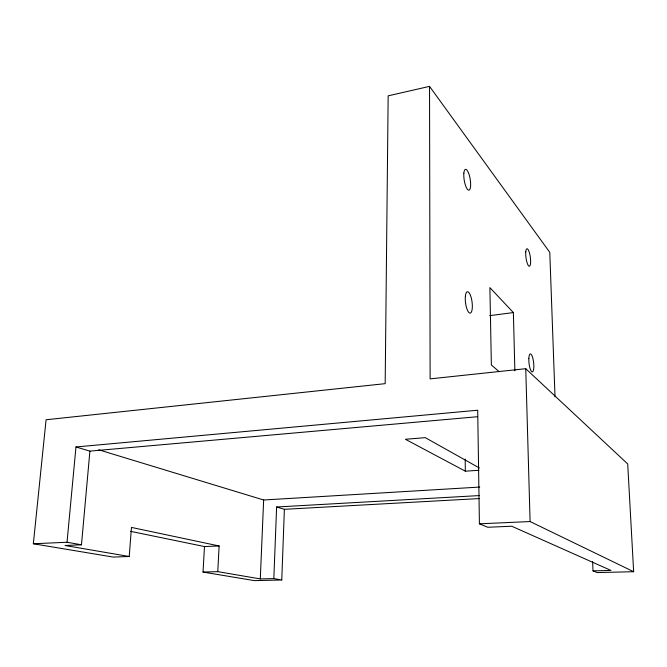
<?xml version="1.0" encoding="UTF-8"?>
<svg xmlns="http://www.w3.org/2000/svg" width="667" height="667" viewBox="0 0 667 667"><rect width="100%" height="100%" fill="white"/><g stroke="black" fill="none" stroke-linecap="round" stroke-linejoin="round"><path stroke-width="1" d="M281.766 579.99L284.375 509.313L276.622 506.995L273.829 578.597L281.766 579.99L254.469 580.632L203.018 572.061L204.486 546.556L130.665 531.357M273.829 578.597L260.297 578.923L263.648 499.992L98.658 449.775M260.297 578.923L217.759 571.644L219.135 545.973L131.466 527.422L129.223 556.486L113.148 557.07L33.35 543.763L46.081 419.751L385.176 383.658L388.161 95.848L429.54 86.368L549.783 252.359L555.019 396.815M129.223 556.486L65.091 545.506L81.474 544.797L89.903 451.134L75.971 446.973L67.025 542.254L33.35 543.763M489.695 315.641L513.382 312.573L514.866 370.869M592.604 561.572L593.013 570.86L597.148 572.569L633.65 571.711L627.705 463.949L525.754 368.693L430.123 378.873L429.54 86.368M75.971 446.973L477.705 410.222L479.415 523.82L487.735 527.264L511.739 526.23L610.939 570.427L593.013 570.86M89.903 451.134L477.53 416.717M479.39 467.984L425.279 437.652L405.411 439.278L465.333 471.185L478.839 470.285M263.648 499.992L479.723 487.068M276.622 506.995L479.239 495.581M284.375 509.313L479.381 498.566M479.415 523.82L530.098 521.552L633.65 571.711M204.486 546.556L219.135 545.973M203.018 572.061L217.759 571.644M67.025 542.254L81.474 544.797M499.066 371.577L491.362 364.982L489.895 287.619L513.382 312.573M525.754 368.693L530.098 521.552M465.191 459.088L465.333 471.185M463.865 173.112A10.564 3.027 80.8 0 0 468.234 190.053A10.564 3.027 80.8 0 0 469.543 176.121A10.564 3.027 80.8 0 0 463.865 173.112M525.763 251.926A8.838 2.184 82.3 0 0 528.889 266.133A8.838 2.184 82.3 0 0 529.84 254.41A8.838 2.184 82.3 0 0 525.763 251.926M528.831 358.621A9.071 2.326 83.7 0 0 532.316 371.936A9.071 2.326 83.7 0 0 532.841 358.204A9.071 2.326 83.7 0 0 528.831 358.621M465.416 295.823A10.805 3.293 82.6 0 0 469.585 313.04A10.805 3.293 82.6 0 0 471.402 298.399A10.805 3.293 82.6 0 0 465.416 295.823"/></g></svg>
